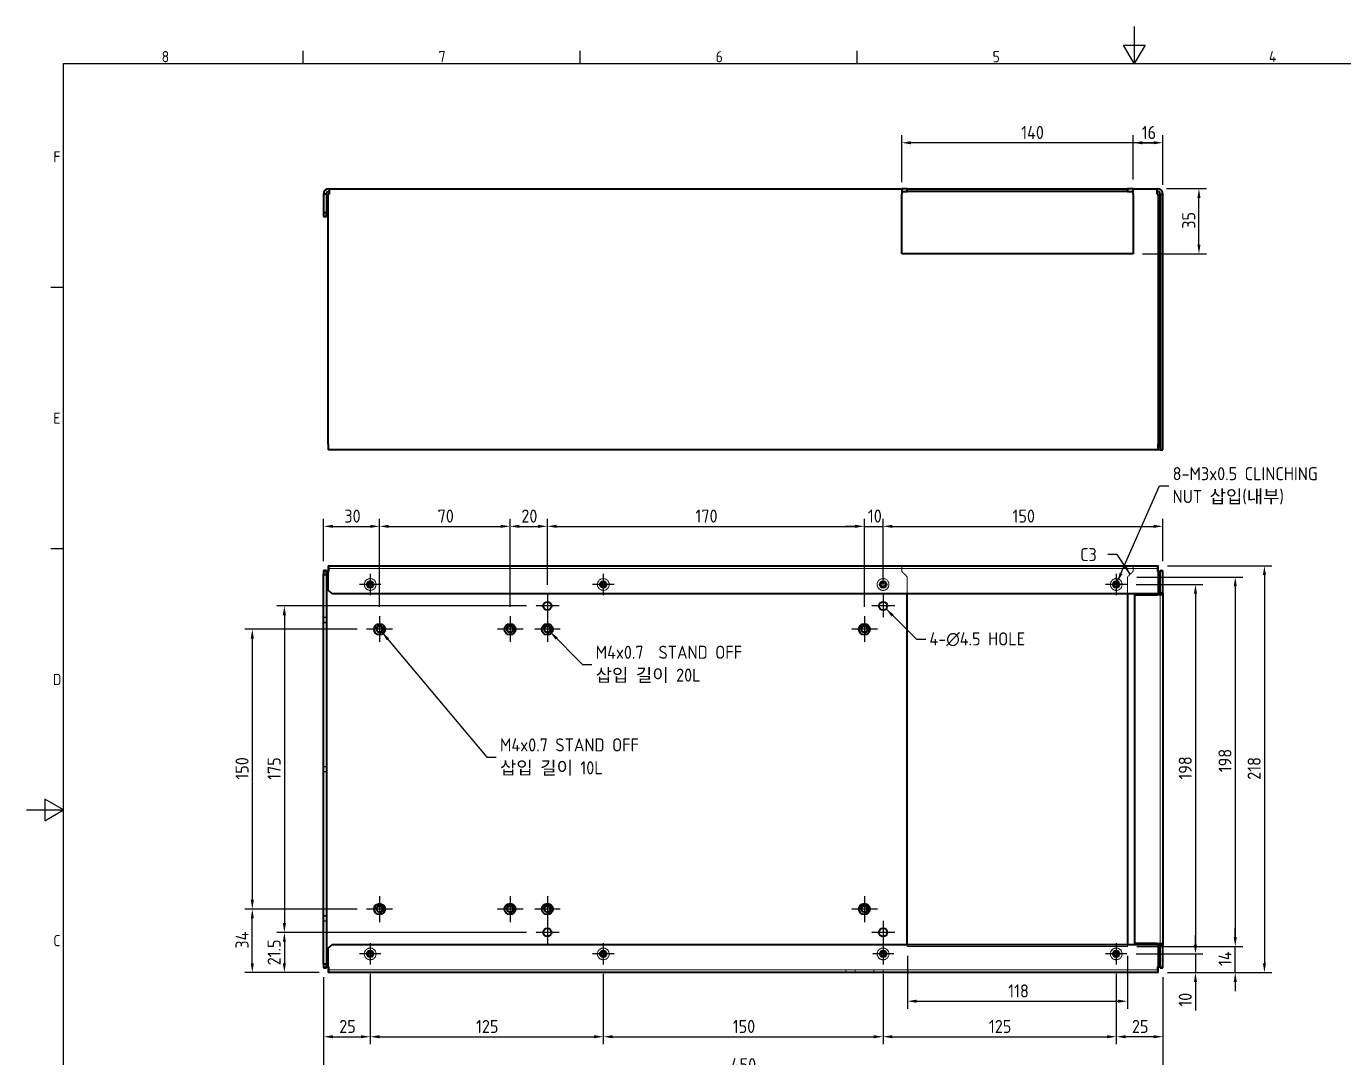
# Model space of a CAD drawing. Header units: millimetres. Extents: x 0 to 1188, y 0 to 840.
# Drawn here: x 0 to 706, y 287 to 840 of the extents above; entities that cross this region are included whole.
import ezdxf

# ---------------------------------------------------------------- set-up
doc = ezdxf.new("R2010")
doc.units = ezdxf.units.MM
doc.header["$LTSCALE"] = 2
doc.linetypes.add('CHAIN', pattern=[0.7087, 0.4724, -0.0591, 0.1181, -0.0591])
doc.linetypes.add('DASHED', pattern=[0.2067, 0.1654, -0.0413])
doc.layers.get('0').update_dxf_attribs({"color": 3, "lineweight": 25, "true_color": 0x00ff00})
for name, color, linetype, lineweight, true_color in [('가려진 것(ISO)', 2, 'DASHED', 18, 0xffff00), ('가시적인 것(ISO)', 3, 'Continuous', 40, 0x00ff00), ('가시적인 좁은 것(ISO)', 3, 'Continuous', 35, 0x00ff00), ('기호(ISO)', 5, 'Continuous', 25, 0x0000ff), ('중심 표식(ISO)', 1, 'Continuous', 25, 0xff0000), ('치수(ISO)', 2, 'Continuous', 25, 0xffff00)]:
    doc.layers.add(name, color=color, linetype=linetype, lineweight=lineweight, true_color=true_color)
doc.layers.add('경계(ISO)', color=7, linetype='Continuous', lineweight=25)
doc.styles.add('문자 텍스트_PSTEK_POSCO', font='isocp.shx')
doc.styles.add('치수 텍스트_PSTEK_POSCO', font='isocp.shx')
doc.dimstyles.new('치수_PSTEK_POSCO', dxfattribs={"dimscale": 2, "dimtxt": 3.5, "dimasz": 2.5, "dimexe": 2, "dimexo": 2.5, "dimgap": 1, "dimtad": 1, "dimrnd": 1e-08, "dimdsep": 46, "dimtxsty": '치수 텍스트_PSTEK_POSCO', "dimcen": 0.09, "dimdle": 10, "dimclrd": 7, "dimclre": 7, "dimclrt": 2, "dimadec": 1, "dimazin": 2, "dimtfac": 1, "dimtmove": 0, "dimatfit": 3, "dimfxl": 1, "dimtolj": 1, "dimlwd": -1, "dimlwe": -1, "dimarcsym": 0})
doc.dimstyles.new('치수_PSTEK_POSCO$7', dxfattribs={"dimscale": 2, "dimtxt": 3.5, "dimasz": 2.5, "dimexe": 2, "dimexo": 2.5, "dimgap": 1, "dimtad": 1, "dimrnd": 1e-08, "dimdsep": 46, "dimtxsty": '치수 텍스트_PSTEK_POSCO', "dimcen": 0.09, "dimdle": 10, "dimclrd": 7, "dimclre": 7, "dimclrt": 2, "dimadec": 1, "dimazin": 2, "dimtfac": 1, "dimtmove": 0, "dimatfit": 3, "dimfxl": 1, "dimtolj": 1, "dimlwd": -1, "dimlwe": -1, "dimarcsym": 0})

# ---------------------------------------------------------------- blocks, each defined once
blk = doc.blocks.new('경계 Default Border')
at = {"layer": '경계(ISO)'}
for p, q in [((74.25, 410), (74.25, 413.4)), ((148.5, 410), (148.5, 413.4)), ((222.75, 410), (222.75, 413.4)), ((10, 350), (6.6, 350)), ((10, 280), (6.6, 280))]:
    blk.add_line(p, q, dxfattribs=at)
at = {"layer": '경계(ISO)', "flags": 128}
for points in [[(297, 420), (297, 410), (294.11, 415), (299.89, 415), (297, 410)], [(10, 10), (10, 410), (584, 410), (584, 10), (10, 10)], [(0, 210), (10, 210), (5, 212.89), (5, 207.11), (10, 210)]]:
    blk.add_lwpolyline(points, dxfattribs=at)
at = {"layer": '경계(ISO)', "color": 2, "true_color": 0xffff00, "char_height": 3, "attachment_point": 7, "style": '문자 텍스트_PSTEK_POSCO'}
for s, insert in [('8', (36.27, 410.37)), ('7', (110.52, 410.39)), ('6', (184.77, 410.37)), ('5', (259.02, 410.37)), ('4', (333.1, 410.4)), ('F', (7.24, 383.5)), ('E', (7.24, 313.47)), ('D', (7.08, 243.47)), ('C', (7.24, 173.47))]:
    blk.add_mtext(s, dxfattribs=dict(at, insert=insert))
blk = doc.blocks.new('*D23')
at = {"layer": 'Defpoints', "color": 0, "transparency": 16777216}
for p in [(590.1, 540.83), (590.1, 342.83), (626.85, 342.83)]:
    blk.add_point(p, dxfattribs=at)
at = {"layer": '치수(ISO)', "color": 7, "transparency": 16777216}
for p, q in [((595.1, 540.83), (630.85, 540.83)), ((626.85, 535.83), (626.85, 347.83)), ((595.1, 342.83), (630.85, 342.83))]:
    blk.add_line(p, q, dxfattribs=at)
for points in [[(626.01, 535.83), (627.68, 535.83), (626.85, 540.83)], [(626.01, 347.83), (627.68, 347.83), (626.85, 342.83)]]:
    blk.add_solid(points, dxfattribs=at)
at = {"layer": '치수(ISO)', "color": 2, "transparency": 16777216, "insert": (621.35, 436.22), "char_height": 7, "attachment_point": 4, "rotation": 90, "style": '치수 텍스트_PSTEK_POSCO'}
blk.add_mtext('\\A1;198', dxfattribs=at)
blk = doc.blocks.new('*D24')
at = {"layer": 'Defpoints', "color": 0, "transparency": 16777216}
for p in [(606.79, 550.83), (606.79, 332.83), (663.8, 332.83)]:
    blk.add_point(p, dxfattribs=at)
at = {"layer": '치수(ISO)', "color": 7, "transparency": 16777216}
for p, q in [((611.79, 550.83), (667.8, 550.83)), ((663.8, 545.83), (663.8, 337.83)), ((611.79, 332.83), (667.8, 332.83))]:
    blk.add_line(p, q, dxfattribs=at)
for points in [[(662.97, 545.83), (664.64, 545.83), (663.8, 550.83)], [(662.97, 337.83), (664.64, 337.83), (663.8, 332.83)]]:
    blk.add_solid(points, dxfattribs=at)
at = {"layer": '치수(ISO)', "color": 2, "transparency": 16777216, "insert": (658.3, 436.14), "char_height": 7, "attachment_point": 4, "rotation": 90, "style": '치수 텍스트_PSTEK_POSCO'}
blk.add_mtext('\\A1;218', dxfattribs=at)
blk = doc.blocks.new('*D25')
at = {"layer": 'Defpoints', "color": 0, "transparency": 16777216}
for p in [(584.35, 337.08), (609.35, 335.39), (584.35, 298.43)]:
    blk.add_point(p, dxfattribs=at)
at = {"layer": '치수(ISO)', "color": 7, "transparency": 16777216}
for p, q in [((584.35, 332.08), (584.35, 294.43)), ((609.35, 330.39), (609.35, 294.43)), ((604.35, 298.43), (589.35, 298.43))]:
    blk.add_line(p, q, dxfattribs=at)
for points in [[(589.35, 299.26), (589.35, 297.59), (584.35, 298.43)], [(604.35, 299.26), (604.35, 297.59), (609.35, 298.43)]]:
    blk.add_solid(points, dxfattribs=at)
at = {"layer": '치수(ISO)', "color": 2, "transparency": 16777216, "insert": (592.77, 303.93), "char_height": 7, "attachment_point": 4, "style": '치수 텍스트_PSTEK_POSCO'}
blk.add_mtext('\\A1;25', dxfattribs=at)
blk = doc.blocks.new('*D26')
at = {"layer": 'Defpoints', "color": 0, "transparency": 16777216}
for p in [(184.35, 337.08), (309.35, 337.08), (309.35, 298.43)]:
    blk.add_point(p, dxfattribs=at)
at = {"layer": '치수(ISO)', "color": 7, "transparency": 16777216}
for p, q in [((184.35, 332.08), (184.35, 294.43)), ((309.35, 332.08), (309.35, 294.43)), ((189.35, 298.43), (304.35, 298.43))]:
    blk.add_line(p, q, dxfattribs=at)
for points in [[(189.35, 299.26), (189.35, 297.59), (184.35, 298.43)], [(304.35, 299.26), (304.35, 297.59), (309.35, 298.43)]]:
    blk.add_solid(points, dxfattribs=at)
at = {"layer": '치수(ISO)', "color": 2, "transparency": 16777216, "insert": (241.1, 303.93), "char_height": 7, "attachment_point": 4, "style": '치수 텍스트_PSTEK_POSCO'}
blk.add_mtext('\\A1;125', dxfattribs=at)
blk = doc.blocks.new('*D27')
at = {"layer": 'Defpoints', "color": 0, "transparency": 16777216}
for p in [(459.35, 337.08), (584.35, 337.08), (584.35, 298.43)]:
    blk.add_point(p, dxfattribs=at)
at = {"layer": '치수(ISO)', "color": 7, "transparency": 16777216}
for p, q in [((459.35, 332.08), (459.35, 294.43)), ((584.35, 332.08), (584.35, 294.43)), ((464.35, 298.43), (579.35, 298.43))]:
    blk.add_line(p, q, dxfattribs=at)
for points in [[(464.35, 299.26), (464.35, 297.59), (459.35, 298.43)], [(579.35, 299.26), (579.35, 297.59), (584.35, 298.43)]]:
    blk.add_solid(points, dxfattribs=at)
at = {"layer": '치수(ISO)', "color": 2, "transparency": 16777216, "insert": (516.1, 303.93), "char_height": 7, "attachment_point": 4, "style": '치수 텍스트_PSTEK_POSCO'}
blk.add_mtext('\\A1;125', dxfattribs=at)
blk = doc.blocks.new('*D28')
at = {"layer": 'Defpoints', "color": 0, "transparency": 16777216}
for p in [(309.35, 337.08), (459.35, 337.08), (459.35, 298.43)]:
    blk.add_point(p, dxfattribs=at)
at = {"layer": '치수(ISO)', "color": 7, "transparency": 16777216}
for p, q in [((309.35, 332.08), (309.35, 294.43)), ((459.35, 332.08), (459.35, 294.43)), ((314.35, 298.43), (454.35, 298.43))]:
    blk.add_line(p, q, dxfattribs=at)
for points in [[(314.35, 299.26), (314.35, 297.59), (309.35, 298.43)], [(454.35, 299.26), (454.35, 297.59), (459.35, 298.43)]]:
    blk.add_solid(points, dxfattribs=at)
at = {"layer": '치수(ISO)', "color": 2, "transparency": 16777216, "insert": (378.75, 303.93), "char_height": 7, "attachment_point": 4, "style": '치수 텍스트_PSTEK_POSCO'}
blk.add_mtext('\\A1;150', dxfattribs=at)
blk = doc.blocks.new('*D29')
at = {"layer": 'Defpoints', "color": 0, "transparency": 16777216}
for p in [(189.35, 572), (159.35, 548.27), (189.35, 523.78)]:
    blk.add_point(p, dxfattribs=at)
at = {"layer": '치수(ISO)', "color": 7, "transparency": 16777216}
for p, q in [((159.35, 553.27), (159.35, 576)), ((189.35, 528.78), (189.35, 576)), ((164.35, 572), (184.35, 572))]:
    blk.add_line(p, q, dxfattribs=at)
for points in [[(164.35, 572.83), (164.35, 571.17), (159.35, 572)], [(184.35, 572.83), (184.35, 571.17), (189.35, 572)]]:
    blk.add_solid(points, dxfattribs=at)
at = {"layer": '치수(ISO)', "color": 2, "transparency": 16777216, "insert": (170.5, 577.5), "char_height": 7, "attachment_point": 4, "style": '치수 텍스트_PSTEK_POSCO'}
blk.add_mtext('\\A1;30', dxfattribs=at)
blk = doc.blocks.new('*D30')
at = {"layer": 'Defpoints', "color": 0, "transparency": 16777216}
for p in [(259.35, 572), (189.35, 523.78), (259.35, 523.78)]:
    blk.add_point(p, dxfattribs=at)
at = {"layer": '치수(ISO)', "color": 7, "transparency": 16777216}
for p, q in [((189.35, 528.78), (189.35, 576)), ((259.35, 528.78), (259.35, 576)), ((194.35, 572), (254.35, 572))]:
    blk.add_line(p, q, dxfattribs=at)
for points in [[(194.35, 572.83), (194.35, 571.17), (189.35, 572)], [(254.35, 572.83), (254.35, 571.17), (259.35, 572)]]:
    blk.add_solid(points, dxfattribs=at)
at = {"layer": '치수(ISO)', "color": 2, "transparency": 16777216, "insert": (220.5, 577.5), "char_height": 7, "attachment_point": 4, "style": '치수 텍스트_PSTEK_POSCO'}
blk.add_mtext('\\A1;70', dxfattribs=at)
blk = doc.blocks.new('*D31')
at = {"layer": 'Defpoints', "color": 0, "transparency": 16777216}
for p in [(279.35, 572), (279.35, 535.58), (259.35, 523.78)]:
    blk.add_point(p, dxfattribs=at)
at = {"layer": '치수(ISO)', "color": 7, "transparency": 16777216}
for p, q in [((259.35, 528.78), (259.35, 576)), ((279.35, 540.58), (279.35, 576)), ((264.35, 572), (274.35, 572))]:
    blk.add_line(p, q, dxfattribs=at)
for points in [[(264.35, 572.83), (264.35, 571.17), (259.35, 572)], [(274.35, 572.83), (274.35, 571.17), (279.35, 572)]]:
    blk.add_solid(points, dxfattribs=at)
at = {"layer": '치수(ISO)', "color": 2, "transparency": 16777216, "insert": (265.41, 577.5), "char_height": 7, "attachment_point": 4, "style": '치수 텍스트_PSTEK_POSCO'}
blk.add_mtext('\\A1;20', dxfattribs=at)
blk = doc.blocks.new('*D32')
at = {"layer": 'Defpoints', "color": 0, "transparency": 16777216}
for p in [(449.35, 572), (279.35, 535.58), (449.35, 523.78)]:
    blk.add_point(p, dxfattribs=at)
at = {"layer": '치수(ISO)', "color": 7, "transparency": 16777216}
for p, q in [((279.35, 540.58), (279.35, 576)), ((449.35, 528.78), (449.35, 576)), ((284.35, 572), (444.35, 572))]:
    blk.add_line(p, q, dxfattribs=at)
for points in [[(284.35, 572.83), (284.35, 571.17), (279.35, 572)], [(444.35, 572.83), (444.35, 571.17), (449.35, 572)]]:
    blk.add_solid(points, dxfattribs=at)
at = {"layer": '치수(ISO)', "color": 2, "transparency": 16777216, "insert": (358.75, 577.5), "char_height": 7, "attachment_point": 4, "style": '치수 텍스트_PSTEK_POSCO'}
blk.add_mtext('\\A1;170', dxfattribs=at)
blk = doc.blocks.new('*D33')
at = {"layer": 'Defpoints', "color": 0, "transparency": 16777216}
for p in [(609.35, 572), (609.35, 548.27), (459.35, 535.58)]:
    blk.add_point(p, dxfattribs=at)
at = {"layer": '치수(ISO)', "color": 7, "transparency": 16777216}
for p, q in [((459.35, 540.58), (459.35, 576)), ((609.35, 553.27), (609.35, 576)), ((464.35, 572), (604.35, 572))]:
    blk.add_line(p, q, dxfattribs=at)
for points in [[(464.35, 572.83), (464.35, 571.17), (459.35, 572)], [(604.35, 572.83), (604.35, 571.17), (609.35, 572)]]:
    blk.add_solid(points, dxfattribs=at)
at = {"layer": '치수(ISO)', "color": 2, "transparency": 16777216, "insert": (528.75, 577.5), "char_height": 7, "attachment_point": 4, "style": '치수 텍스트_PSTEK_POSCO'}
blk.add_mtext('\\A1;150', dxfattribs=at)
blk = doc.blocks.new('*D34')
at = {"layer": 'Defpoints', "color": 0, "transparency": 16777216}
for p in [(459.35, 572), (459.35, 535.58), (449.35, 523.78)]:
    blk.add_point(p, dxfattribs=at)
at = {"layer": '치수(ISO)', "color": 7, "transparency": 16777216}
for p, q in [((449.35, 528.78), (449.35, 576)), ((459.35, 540.58), (459.35, 576)), ((444.35, 572), (439.35, 572)), ((449.35, 572), (459.35, 572)), ((464.35, 572), (469.35, 572))]:
    blk.add_line(p, q, dxfattribs=at)
for points in [[(444.35, 572.83), (444.35, 571.17), (449.35, 572)], [(464.35, 572.83), (464.35, 571.17), (459.35, 572)]]:
    blk.add_solid(points, dxfattribs=at)
at = {"layer": '치수(ISO)', "color": 2, "transparency": 16777216, "insert": (451.2, 577.5), "char_height": 7, "attachment_point": 4, "style": '치수 텍스트_PSTEK_POSCO'}
blk.add_mtext('\\A1;10', dxfattribs=at)
blk = doc.blocks.new('*D35')
at = {"layer": 'Defpoints', "color": 0, "transparency": 16777216}
for p in [(182.4, 516.83), (121.15, 366.83), (182.4, 366.83)]:
    blk.add_point(p, dxfattribs=at)
at = {"layer": '치수(ISO)', "color": 7, "transparency": 16777216}
for p, q in [((177.4, 516.83), (117.15, 516.83)), ((121.15, 511.83), (121.15, 371.83)), ((177.4, 366.83), (117.15, 366.83))]:
    blk.add_line(p, q, dxfattribs=at)
for points in [[(120.31, 511.83), (121.98, 511.83), (121.15, 516.83)], [(120.31, 371.83), (121.98, 371.83), (121.15, 366.83)]]:
    blk.add_solid(points, dxfattribs=at)
at = {"layer": '치수(ISO)', "color": 2, "transparency": 16777216, "insert": (115.65, 436.23), "char_height": 7, "attachment_point": 4, "rotation": 90, "style": '치수 텍스트_PSTEK_POSCO'}
blk.add_mtext('\\A1;150', dxfattribs=at)
blk = doc.blocks.new('*D36')
at = {"layer": 'Defpoints', "color": 0, "transparency": 16777216}
for p in [(273.1, 529.33), (138.34, 354.33), (273.1, 354.33)]:
    blk.add_point(p, dxfattribs=at)
at = {"layer": '치수(ISO)', "color": 7, "transparency": 16777216}
for p, q in [((268.1, 529.33), (134.34, 529.33)), ((138.34, 524.33), (138.34, 359.33)), ((268.1, 354.33), (134.34, 354.33))]:
    blk.add_line(p, q, dxfattribs=at)
for points in [[(137.5, 524.33), (139.17, 524.33), (138.34, 529.33)], [(137.5, 359.33), (139.17, 359.33), (138.34, 354.33)]]:
    blk.add_solid(points, dxfattribs=at)
at = {"layer": '치수(ISO)', "color": 2, "transparency": 16777216, "insert": (132.84, 436.09), "char_height": 7, "attachment_point": 4, "rotation": 90, "style": '치수 텍스트_PSTEK_POSCO'}
blk.add_mtext('\\A1;175', dxfattribs=at)
blk = doc.blocks.new('*D37')
at = {"layer": 'Defpoints', "color": 0, "transparency": 16777216}
for p in [(121.15, 366.83), (182.4, 366.83), (161.91, 332.83)]:
    blk.add_point(p, dxfattribs=at)
at = {"layer": '치수(ISO)', "color": 7, "transparency": 16777216}
for p, q in [((177.4, 366.83), (117.15, 366.83)), ((121.15, 337.83), (121.15, 361.83)), ((156.91, 332.83), (117.15, 332.83))]:
    blk.add_line(p, q, dxfattribs=at)
for points in [[(120.31, 361.83), (121.98, 361.83), (121.15, 366.83)], [(120.31, 337.83), (121.98, 337.83), (121.15, 332.83)]]:
    blk.add_solid(points, dxfattribs=at)
at = {"layer": '치수(ISO)', "color": 2, "transparency": 16777216, "insert": (115.65, 345.63), "char_height": 7, "attachment_point": 4, "rotation": 90, "style": '치수 텍스트_PSTEK_POSCO'}
blk.add_mtext('\\A1;34', dxfattribs=at)
blk = doc.blocks.new('*D38')
at = {"layer": 'Defpoints', "color": 0, "transparency": 16777216}
for p in [(273.1, 354.33), (138.34, 332.83), (161.91, 332.83)]:
    blk.add_point(p, dxfattribs=at)
at = {"layer": '치수(ISO)', "color": 7, "transparency": 16777216}
for p, q in [((268.1, 354.33), (134.34, 354.33)), ((138.34, 349.33), (138.34, 337.83)), ((156.91, 332.83), (134.34, 332.83))]:
    blk.add_line(p, q, dxfattribs=at)
for points in [[(137.5, 349.33), (139.17, 349.33), (138.34, 354.33)], [(137.5, 337.83), (139.17, 337.83), (138.34, 332.83)]]:
    blk.add_solid(points, dxfattribs=at)
at = {"layer": '치수(ISO)', "color": 2, "transparency": 16777216, "insert": (132.84, 336.7), "char_height": 7, "attachment_point": 4, "rotation": 90, "style": '치수 텍스트_PSTEK_POSCO'}
blk.add_mtext('\\A1;21.5', dxfattribs=at)
blk = doc.blocks.new('*D45')
at = {"layer": 'Defpoints', "color": 0, "transparency": 16777216}
for p in [(609.35, 777.6), (593.35, 753), (609.35, 750)]:
    blk.add_point(p, dxfattribs=at)
at = {"layer": '치수(ISO)', "color": 7, "transparency": 16777216}
for p, q in [((593.35, 758), (593.35, 781.6)), ((598.35, 777.6), (604.35, 777.6)), ((609.35, 755), (609.35, 781.6))]:
    blk.add_line(p, q, dxfattribs=at)
for points in [[(598.35, 778.43), (598.35, 776.77), (593.35, 777.6)], [(604.35, 778.43), (604.35, 776.77), (609.35, 777.6)]]:
    blk.add_solid(points, dxfattribs=at)
at = {"layer": '치수(ISO)', "color": 2, "transparency": 16777216, "insert": (598.03, 783.1), "char_height": 7, "attachment_point": 4, "style": '치수 텍스트_PSTEK_POSCO'}
blk.add_mtext('\\A1;16', dxfattribs=at)
blk = doc.blocks.new('*D46')
at = {"layer": 'Defpoints', "color": 0, "transparency": 16777216}
for p in [(469.35, 777.6), (469.35, 751.5), (609.35, 750)]:
    blk.add_point(p, dxfattribs=at)
at = {"layer": '치수(ISO)', "color": 7, "transparency": 16777216}
for p, q in [((469.35, 756.5), (469.35, 781.6)), ((604.35, 777.6), (474.35, 777.6)), ((609.35, 755), (609.35, 781.6))]:
    blk.add_line(p, q, dxfattribs=at)
for points in [[(474.35, 778.43), (474.35, 776.77), (469.35, 777.6)], [(604.35, 778.43), (604.35, 776.77), (609.35, 777.6)]]:
    blk.add_solid(points, dxfattribs=at)
at = {"layer": '치수(ISO)', "color": 2, "transparency": 16777216, "insert": (533.4, 783.1), "char_height": 7, "attachment_point": 4, "style": '치수 텍스트_PSTEK_POSCO'}
blk.add_mtext('\\A1;140', dxfattribs=at)
blk = doc.blocks.new('*D47')
at = {"layer": 'Defpoints', "color": 0, "transparency": 16777216}
for p in [(606.35, 753), (628.71, 753), (593.35, 718)]:
    blk.add_point(p, dxfattribs=at)
at = {"layer": '치수(ISO)', "color": 7, "transparency": 16777216}
for p, q in [((611.35, 753), (632.71, 753)), ((628.71, 723), (628.71, 748)), ((598.35, 718), (632.71, 718))]:
    blk.add_line(p, q, dxfattribs=at)
for points in [[(627.88, 748), (629.54, 748), (628.71, 753)], [(627.88, 723), (629.54, 723), (628.71, 718)]]:
    blk.add_solid(points, dxfattribs=at)
at = {"layer": '치수(ISO)', "color": 2, "transparency": 16777216, "insert": (623.21, 731.5), "char_height": 7, "attachment_point": 4, "rotation": 90, "style": '치수 텍스트_PSTEK_POSCO'}
blk.add_mtext('\\A1;35', dxfattribs=at)
blk = doc.blocks.new('*D48')
at = {"layer": 'Defpoints', "color": 0, "transparency": 16777216}
for p in [(590.35, 544.83), (590.35, 346.83), (648.17, 346.83)]:
    blk.add_point(p, dxfattribs=at)
at = {"layer": '치수(ISO)', "color": 7, "transparency": 16777216}
for p, q in [((595.35, 544.83), (652.17, 544.83)), ((648.17, 539.83), (648.17, 351.83)), ((595.35, 346.83), (652.17, 346.83))]:
    blk.add_line(p, q, dxfattribs=at)
for points in [[(647.34, 539.83), (649, 539.83), (648.17, 544.83)], [(647.34, 351.83), (649, 351.83), (648.17, 346.83)]]:
    blk.add_solid(points, dxfattribs=at)
at = {"layer": '치수(ISO)', "color": 2, "transparency": 16777216, "insert": (642.67, 440.22), "char_height": 7, "attachment_point": 4, "rotation": 90, "style": '치수 텍스트_PSTEK_POSCO'}
blk.add_mtext('\\A1;198', dxfattribs=at)
blk = doc.blocks.new('*D49')
at = {"layer": 'Defpoints', "color": 0, "transparency": 16777216}
for p in [(472.35, 346.83), (590.35, 346.83), (590.35, 317.46)]:
    blk.add_point(p, dxfattribs=at)
at = {"layer": '치수(ISO)', "color": 7, "transparency": 16777216}
for p, q in [((472.35, 341.83), (472.35, 313.46)), ((590.35, 341.83), (590.35, 313.46)), ((477.35, 317.46), (585.35, 317.46))]:
    blk.add_line(p, q, dxfattribs=at)
for points in [[(477.35, 318.3), (477.35, 316.63), (472.35, 317.46)], [(585.35, 318.3), (585.35, 316.63), (590.35, 317.46)]]:
    blk.add_solid(points, dxfattribs=at)
at = {"layer": '치수(ISO)', "color": 2, "transparency": 16777216, "insert": (526.45, 322.96), "char_height": 7, "attachment_point": 4, "style": '치수 텍스트_PSTEK_POSCO'}
blk.add_mtext('\\A1;118', dxfattribs=at)
blk = doc.blocks.new('*D50')
at = {"layer": 'Defpoints', "color": 0, "transparency": 16777216}
for p in [(159.35, 335.39), (184.35, 337.08), (184.35, 298.43)]:
    blk.add_point(p, dxfattribs=at)
at = {"layer": '치수(ISO)', "color": 7, "transparency": 16777216}
for p, q in [((184.35, 332.08), (184.35, 294.43)), ((159.35, 330.39), (159.35, 294.43)), ((164.35, 298.43), (179.35, 298.43))]:
    blk.add_line(p, q, dxfattribs=at)
for points in [[(164.35, 299.26), (164.35, 297.59), (159.35, 298.43)], [(179.35, 299.26), (179.35, 297.59), (184.35, 298.43)]]:
    blk.add_solid(points, dxfattribs=at)
at = {"layer": '치수(ISO)', "color": 2, "transparency": 16777216, "insert": (167.77, 303.93), "char_height": 7, "attachment_point": 4, "style": '치수 텍스트_PSTEK_POSCO'}
blk.add_mtext('\\A1;25', dxfattribs=at)
blk = doc.blocks.new('*D51')
at = {"layer": 'Defpoints', "color": 0, "transparency": 16777216}
for p in [(590.35, 346.83), (648.17, 346.83), (606.79, 332.83)]:
    blk.add_point(p, dxfattribs=at)
at = {"layer": '치수(ISO)', "color": 7, "transparency": 16777216}
for p, q in [((648.17, 351.83), (648.17, 356.83)), ((595.35, 346.83), (652.17, 346.83)), ((648.17, 332.83), (648.17, 346.83)), ((611.79, 332.83), (652.17, 332.83)), ((648.17, 327.83), (648.17, 322.83))]:
    blk.add_line(p, q, dxfattribs=at)
for points in [[(647.34, 351.83), (649, 351.83), (648.17, 346.83)], [(647.34, 327.83), (649, 327.83), (648.17, 332.83)]]:
    blk.add_solid(points, dxfattribs=at)
at = {"layer": '치수(ISO)', "color": 2, "transparency": 16777216, "insert": (642.67, 336.33), "char_height": 7, "attachment_point": 4, "rotation": 90, "style": '치수 텍스트_PSTEK_POSCO'}
blk.add_mtext('\\A1;14', dxfattribs=at)
blk = doc.blocks.new('*D52')
at = {"layer": 'Defpoints', "color": 0, "transparency": 16777216}
for p in [(590.1, 342.83), (606.79, 332.83), (626.85, 332.83)]:
    blk.add_point(p, dxfattribs=at)
at = {"layer": '치수(ISO)', "color": 7, "transparency": 16777216}
for p, q in [((626.85, 347.83), (626.85, 352.83)), ((595.1, 342.83), (630.85, 342.83)), ((626.85, 342.83), (626.85, 332.83)), ((611.79, 332.83), (630.85, 332.83)), ((626.85, 327.83), (626.85, 312.53))]:
    blk.add_line(p, q, dxfattribs=at)
for points in [[(626.01, 347.83), (627.68, 347.83), (626.85, 342.83)], [(626.01, 327.83), (627.68, 327.83), (626.85, 332.83)]]:
    blk.add_solid(points, dxfattribs=at)
at = {"layer": '치수(ISO)', "color": 2, "transparency": 16777216, "insert": (621.35, 314.53), "char_height": 7, "attachment_point": 4, "rotation": 90, "style": '치수 텍스트_PSTEK_POSCO'}
blk.add_mtext('\\A1;10', dxfattribs=at)
blk = doc.blocks.new('*D54')
at = {"layer": 'Defpoints', "color": 0, "transparency": 16777216}
for p in [(159.35, 335.39), (609.35, 335.39), (159.35, 277.92)]:
    blk.add_point(p, dxfattribs=at)
at = {"layer": '치수(ISO)', "color": 7, "transparency": 16777216}
for p, q in [((159.35, 330.39), (159.35, 273.92)), ((609.35, 330.39), (609.35, 273.92)), ((604.35, 277.92), (164.35, 277.92))]:
    blk.add_line(p, q, dxfattribs=at)
for points in [[(164.35, 278.76), (164.35, 277.09), (159.35, 277.92)], [(604.35, 278.76), (604.35, 277.09), (609.35, 277.92)]]:
    blk.add_solid(points, dxfattribs=at)
at = {"layer": '치수(ISO)', "color": 2, "transparency": 16777216, "insert": (377.7, 283.42), "char_height": 7, "attachment_point": 4, "style": '치수 텍스트_PSTEK_POSCO'}
blk.add_mtext('\\A1;450', dxfattribs=at)

msp = doc.modelspace()

# ---------------------------------------------------------------- linework, layer by layer
at = {"layer": '가려진 것(ISO)'}
for p, q in [((160.849, 547.833), (159.349, 547.833)), ((606.788, 549.333), (161.91, 549.333)), ((162.349, 547.833), (161.91, 547.833)), ((162.349, 549.333), (162.349, 550.833)), ((162.349, 547.833), (162.349, 549.333)), ((469.349, 550.833), (469.349, 549.333)), ((469.349, 547.833), (469.349, 549.333)), ((469.349, 547.833), (472.349, 544.833)), ((472.349, 535.833), (472.349, 544.833)), ((590.349, 544.833), (593.349, 547.833)), ((590.349, 544.833), (590.349, 535.833)), ((593.349, 550.833), (593.349, 549.333)), ((593.349, 549.333), (593.349, 547.833)), ((606.349, 549.333), (606.349, 550.833)), ((606.349, 547.833), (606.349, 549.333)), ((606.349, 547.833), (606.788, 547.833)), ((607.849, 547.833), (609.349, 547.833)), ((607.849, 348.333), (607.849, 535.333)), ((160.849, 523.333), (159.349, 523.333)), ((160.849, 523.062), (159.349, 523.062)), ((160.849, 520.603), (159.349, 520.603)), ((159.349, 520.333), (160.849, 520.333)), ((160.849, 443.333), (159.349, 443.333)), ((160.849, 443.062), (159.349, 443.062)), ((160.849, 440.603), (159.349, 440.603)), ((159.349, 440.333), (160.849, 440.333)), ((160.849, 363.333), (159.349, 363.333)), ((160.849, 363.062), (159.349, 363.062)), ((160.849, 360.603), (159.349, 360.603)), ((159.349, 360.333), (160.849, 360.333)), ((472.349, 346.833), (472.349, 347.833)), ((590.349, 346.833), (472.349, 346.833)), ((590.349, 347.833), (590.349, 346.833)), ((160.849, 335.833), (159.349, 335.833)), ((162.349, 335.833), (161.91, 335.833)), ((161.91, 334.333), (606.788, 334.333)), ((162.349, 335.833), (162.349, 334.333)), ((162.349, 334.333), (162.349, 332.833)), ((439.349, 334.333), (439.349, 332.833)), ((444.349, 334.333), (444.349, 332.833)), ((454.349, 334.333), (454.349, 332.833)), ((459.349, 334.333), (459.349, 332.833)), ((606.349, 335.833), (606.349, 334.333)), ((606.349, 335.833), (606.788, 335.833)), ((606.349, 334.333), (606.349, 332.833)), ((607.849, 335.833), (609.349, 335.833))]:
    msp.add_line(p, q, dxfattribs=at)
for centre in [(184.349, 540.833), (309.349, 540.833), (459.349, 540.833), (584.349, 540.833), (184.349, 342.833), (309.349, 342.833), (459.349, 342.833), (584.349, 342.833)]:
    msp.add_circle(centre, 3.15, dxfattribs=at)
at = {"layer": '가시적인 것(ISO)'}
for p, q in [((159.349, 749.996), (159.349, 739.996)), ((160.849, 749.996), (159.349, 749.996)), ((160.849, 749.996), (160.849, 739.996)), ((161.91, 749.996), (162.349, 749.996)), ((161.91, 615.996), (161.91, 749.996)), ((162.349, 752.996), (162.349, 749.996)), ((162.349, 752.996), (469.349, 752.996)), ((472.349, 752.996), (469.349, 752.996)), ((469.349, 752.996), (469.349, 749.996)), ((469.349, 751.496), (472.349, 751.496)), ((469.349, 717.996), (469.349, 749.996)), ((472.349, 751.496), (472.349, 752.996)), ((472.349, 752.996), (590.349, 752.996)), ((590.349, 751.496), (472.349, 751.496)), ((593.349, 752.996), (590.349, 752.996)), ((590.349, 752.996), (590.349, 751.496)), ((590.349, 751.496), (593.349, 751.496)), ((593.349, 749.996), (593.349, 752.996)), ((593.349, 752.996), (606.349, 752.996)), ((593.349, 749.996), (593.349, 717.996)), ((606.349, 749.996), (606.349, 752.996)), ((606.349, 749.996), (606.788, 749.996)), ((606.788, 749.996), (606.788, 615.996)), ((607.849, 749.996), (607.849, 612.996)), ((607.849, 749.996), (609.349, 749.996)), ((609.349, 612.996), (609.349, 749.996)), ((160.849, 739.996), (159.349, 739.996)), ((159.349, 739.996), (159.349, 737.996)), ((159.349, 737.996), (160.849, 737.996)), ((160.849, 737.996), (160.849, 739.996)), ((593.349, 717.996), (469.349, 717.996)), ((161.91, 615.996), (161.91, 612.996)), ((606.788, 612.996), (606.788, 615.996)), ((606.788, 612.996), (161.91, 612.996)), ((607.849, 612.996), (609.349, 612.996)), ((160.849, 548.272), (159.349, 548.272)), ((159.349, 548.272), (159.349, 546.272)), ((159.349, 546.272), (160.849, 546.272)), ((159.349, 337.393), (159.349, 546.272)), ((160.849, 546.272), (160.849, 548.272)), ((161.91, 547.833), (160.849, 547.833)), ((160.849, 546.272), (160.849, 337.393)), ((161.91, 550.833), (606.788, 550.833)), ((161.91, 550.833), (161.91, 547.833)), ((161.91, 537.833), (161.91, 547.833)), ((606.788, 547.833), (606.788, 550.833)), ((606.788, 547.833), (607.849, 547.833)), ((606.788, 547.833), (606.788, 535.833)), ((607.849, 548.272), (609.349, 548.272)), ((607.849, 536.333), (607.849, 548.272)), ((609.349, 536.333), (609.349, 548.272)), ((163.91, 535.833), (161.91, 537.833)), ((606.788, 535.833), (163.91, 535.833)), ((472.349, 347.833), (472.349, 535.833)), ((590.349, 535.833), (590.349, 347.833)), ((594.349, 535.333), (606.349, 535.333)), ((594.349, 348.333), (594.349, 535.333)), ((609.349, 535.333), (606.349, 535.333)), ((607.849, 535.333), (607.849, 536.333)), ((607.849, 536.333), (609.349, 536.333)), ((609.349, 536.333), (609.349, 535.333)), ((609.349, 535.333), (609.349, 348.333)), ((161.91, 345.833), (163.91, 347.833)), ((163.91, 347.833), (606.788, 347.833)), ((606.349, 348.333), (594.349, 348.333)), ((606.349, 348.333), (609.349, 348.333)), ((606.788, 347.833), (606.788, 335.833)), ((607.849, 347.333), (607.849, 348.333)), ((609.349, 347.333), (607.849, 347.333)), ((607.849, 335.393), (607.849, 347.333)), ((609.349, 348.333), (609.349, 347.333)), ((609.349, 335.393), (609.349, 347.333)), ((161.91, 335.833), (161.91, 345.833)), ((160.849, 337.393), (159.349, 337.393)), ((159.349, 337.393), (159.349, 335.393)), ((159.349, 335.393), (160.849, 335.393)), ((160.849, 335.393), (160.849, 337.393)), ((161.91, 335.833), (160.849, 335.833)), ((161.91, 335.833), (161.91, 332.833)), ((606.788, 332.833), (161.91, 332.833)), ((606.788, 332.833), (606.788, 335.833)), ((606.788, 335.833), (607.849, 335.833)), ((607.849, 335.393), (609.349, 335.393))]:
    msp.add_line(p, q, dxfattribs=at)
for centre, radius in [((184.349, 540.833), 1.75), ((184.349, 540.833), 1.23), ((309.349, 540.833), 1.75), ((309.349, 540.833), 1.23), ((459.349, 540.833), 1.75), ((459.349, 540.833), 1.23), ((584.349, 540.833), 1.75), ((584.349, 540.833), 1.23), ((279.349, 529.333), 2.25), ((459.349, 529.333), 2.25), ((189.349, 516.833), 2.95), ((189.349, 516.833), 1.621), ((259.349, 516.833), 2.95), ((259.349, 516.833), 1.621), ((279.349, 516.833), 2.95), ((279.349, 516.833), 1.621), ((449.349, 516.833), 2.95), ((449.349, 516.833), 1.621), ((189.349, 366.833), 2.95), ((189.349, 366.833), 1.621), ((259.349, 366.833), 2.95), ((259.349, 366.833), 1.621), ((279.349, 366.833), 2.95), ((279.349, 366.833), 1.621), ((449.349, 366.833), 2.95), ((449.349, 366.833), 1.621), ((279.349, 354.333), 2.25), ((459.349, 354.333), 2.25), ((184.349, 342.833), 1.75), ((184.349, 342.833), 1.23), ((309.349, 342.833), 1.75), ((309.349, 342.833), 1.23), ((459.349, 342.833), 1.75), ((459.349, 342.833), 1.23), ((584.349, 342.833), 1.75), ((584.349, 342.833), 1.23)]:
    msp.add_circle(centre, radius, dxfattribs=at)
for centre, radius, start, end in [((162.349, 749.996), 3, 90, 180), ((162.349, 749.996), 1.5, 90, 180), ((606.349, 749.996), 3, 0, 90), ((606.349, 749.996), 1.5, 0, 90), ((606.349, 615.996), 1.5, 287.031248, 0), ((606.349, 615.996), 3, 278.421058, 300)]:
    msp.add_arc(centre, radius, start, end, dxfattribs=at)
at = {"layer": '가시적인 좁은 것(ISO)'}
for centre, radius, start, end in [((184.349, 540.833), 1.5, 190, 100), ((309.349, 540.833), 1.5, 190, 100), ((459.349, 540.833), 1.5, 190, 100), ((584.349, 540.833), 1.5, 190, 100), ((189.349, 516.833), 2, 260, 170), ((259.349, 516.833), 2, 260, 170), ((279.349, 516.833), 2, 260, 170), ((449.349, 516.833), 2, 260, 170), ((189.349, 366.833), 2, 260, 170), ((259.349, 366.833), 2, 260, 170), ((279.349, 366.833), 2, 260, 170), ((449.349, 366.833), 2, 260, 170), ((184.349, 342.833), 1.5, 190, 100), ((309.349, 342.833), 1.5, 190, 100), ((459.349, 342.833), 1.5, 190, 100), ((584.349, 342.833), 1.5, 190, 100)]:
    msp.add_arc(centre, radius, start, end, dxfattribs=at)
at = {"layer": '중심 표식(ISO)', "linetype": 'CHAIN'}
for p, q in [((184.349, 546.583), (184.349, 535.083)), ((309.349, 546.583), (309.349, 535.083)), ((584.349, 546.583), (584.349, 535.083)), ((190.099, 540.833), (178.599, 540.833)), ((315.099, 540.833), (303.599, 540.833)), ((590.099, 540.833), (578.599, 540.833)), ((279.349, 535.583), (279.349, 523.083)), ((459.349, 535.583), (459.349, 523.083)), ((189.349, 523.783), (189.349, 509.883)), ((259.349, 523.783), (259.349, 509.883)), ((285.599, 529.333), (273.099, 529.333)), ((279.349, 523.783), (279.349, 509.883)), ((449.349, 523.783), (449.349, 509.883)), ((465.599, 529.333), (453.099, 529.333)), ((196.299, 516.833), (182.399, 516.833)), ((266.299, 516.833), (252.399, 516.833)), ((286.299, 516.833), (272.399, 516.833)), ((456.299, 516.833), (442.399, 516.833)), ((189.349, 373.783), (189.349, 359.883)), ((259.349, 373.783), (259.349, 359.883)), ((279.349, 373.783), (279.349, 359.883)), ((449.349, 373.783), (449.349, 359.883)), ((196.299, 366.833), (182.399, 366.833)), ((266.299, 366.833), (252.399, 366.833)), ((286.299, 366.833), (272.399, 366.833)), ((279.349, 360.583), (279.349, 348.083)), ((456.299, 366.833), (442.399, 366.833)), ((459.349, 360.583), (459.349, 348.083)), ((285.599, 354.333), (273.099, 354.333)), ((465.599, 354.333), (453.099, 354.333)), ((184.349, 348.583), (184.349, 337.083)), ((309.349, 348.583), (309.349, 337.083)), ((459.349, 348.583), (459.349, 337.083)), ((584.349, 348.583), (584.349, 337.083)), ((190.099, 342.833), (178.599, 342.833)), ((315.099, 342.833), (303.599, 342.833)), ((465.099, 342.833), (453.599, 342.833)), ((590.099, 342.833), (578.599, 342.833))]:
    msp.add_line(p, q, dxfattribs=at)

# ---------------------------------------------------------------- block references
at = {"xscale": 2, "yscale": 2, "zscale": 2}
msp.add_blockref('경계 Default Border', (0, 0), dxfattribs=at)

# ---------------------------------------------------------------- texts
at = {"layer": '기호(ISO)', "color": 2, "true_color": 0xffff00, "char_height": 7, "attachment_point": 4, "style": '치수 텍스트_PSTEK_POSCO'}
for s, insert, width, line_spacing_factor in [('{8-M3x0.5 CLINCHING \\PNUT 삽입(내부)}', (614.606, 593.723), 95.07844, 1.05), ('{4-\\fAIGDT|b0|i0;\\H7.0000;n\\fisocp|b0|i0;\\H7.0000;4.5 HOLE}', (484.195, 511.452), 60.57305, 0.6125), ('{M4x0.7  STAND OFF\\P삽입 길이 20L}', (305.241, 498.003), 91.15159, 1.05), ('{M4x0.7 STAND OFF\\P삽입 길이 10L}', (253.934, 448.347), 88.00844, 1.05)]:
    msp.add_mtext(s, dxfattribs=dict(at, insert=insert, width=width, line_spacing_factor=line_spacing_factor))
at = {"layer": '기호(ISO)', "color": 2, "true_color": 0xffff00, "insert": (564.988, 556.864), "char_height": 7, "attachment_point": 4, "style": '치수 텍스트_PSTEK_POSCO'}
msp.add_mtext('{C3}', dxfattribs=at)

# ---------------------------------------------------------------- dimensions: what is measured, and where the dimension line sits
at = {"layer": '치수(ISO)', "color": 7}
for base, p1, p2, angle, override, picture, middle in [((469.349, 777.599), (609.349, 749.996), (469.349, 751.496), 180, {"dimdec": 2, "dimtp": 0, "dimtm": 0, "dimtdec": 2, "dimtofl": 0, "dimatfit": 1}, '*D46', (539.349, 777.599)), ((609.349, 777.599), (593.349, 752.996), (609.349, 749.996), 180, {"dimdec": 2, "dimtp": 0, "dimtm": 0, "dimtdec": 2, "dimtofl": 0, "dimatfit": 1}, '*D45', (601.349, 777.599)), ((628.71, 752.996), (593.349, 717.996), (606.349, 752.996), 90, {"dimdec": 2, "dimtp": 0, "dimtm": 0, "dimtdec": 2, "dimtofl": 0, "dimatfit": 1}, '*D47', (628.71, 735.496)), ((189.349, 572.001), (159.349, 548.272), (189.349, 523.783), 180, {"dimdec": 2, "dimtp": 0, "dimtm": 0, "dimtdec": 2, "dimtofl": 0, "dimatfit": 1}, '*D29', (174.349, 572.001)), ((259.349, 572.001), (189.349, 523.783), (259.349, 523.783), 180, {"dimdec": 2, "dimtp": 0, "dimtm": 0, "dimtdec": 2, "dimtofl": 0, "dimatfit": 1}, '*D30', (224.349, 572.001)), ((279.349, 572.001), (259.349, 523.783), (279.349, 535.583), 180, {"dimdec": 2, "dimtp": 0, "dimtm": 0, "dimtdec": 2, "dimtofl": 0, "dimatfit": 1}, '*D31', (269.349, 572.001)), ((449.349, 572.001), (279.349, 535.583), (449.349, 523.783), 180, {"dimdec": 2, "dimtp": 0, "dimtm": 0, "dimtdec": 2, "dimtofl": 0, "dimatfit": 1}, '*D32', (364.349, 572.001)), ((459.349, 572.001), (449.349, 523.783), (459.349, 535.583), 180, {"dimdec": 2, "dimtp": 0, "dimtm": 0, "dimtdec": 2, "dimtofl": 1, "dimatfit": 1}, '*D34', (454.349, 572.001)), ((609.349, 572.001), (459.349, 535.583), (609.349, 548.272), 180, {"dimdec": 2, "dimtp": 0, "dimtm": 0, "dimtdec": 2, "dimtofl": 0, "dimatfit": 1}, '*D33', (534.349, 572.001)), ((648.17, 346.833), (590.349, 544.833), (590.349, 346.833), 90, {"dimdec": 2, "dimtp": 0, "dimtm": 0, "dimtdec": 2, "dimtofl": 0, "dimatfit": 1}, '*D48', (648.17, 445.833)), ((663.803, 332.833), (606.788, 550.833), (606.788, 332.833), 270, {"dimdec": 2, "dimtp": 0, "dimtm": 0, "dimtdec": 2, "dimtofl": 0, "dimatfit": 1}, '*D24', (663.803, 441.833)), ((626.846, 342.833), (590.099, 540.833), (590.099, 342.833), 90, {"dimdec": 2, "dimtp": 0, "dimtm": 0, "dimtdec": 2, "dimtofl": 0, "dimatfit": 1}, '*D23', (626.846, 441.833)), ((138.337, 354.333), (273.099, 529.333), (273.099, 354.333), 90, {"dimdec": 2, "dimtp": 0, "dimtm": 0, "dimtdec": 2, "dimtofl": 0, "dimatfit": 1}, '*D36', (138.337, 441.833)), ((121.146, 366.833), (182.399, 516.833), (182.399, 366.833), 90, {"dimdec": 2, "dimtp": 0, "dimtm": 0, "dimtdec": 2, "dimtofl": 0, "dimatfit": 1}, '*D35', (121.146, 441.833)), ((121.146, 366.833), (161.91, 332.833), (182.399, 366.833), 90, {"dimdec": 2, "dimtp": 0, "dimtm": 0, "dimtdec": 2, "dimtofl": 0, "dimatfit": 1}, '*D37', (121.146, 349.833)), ((138.337, 332.833), (273.099, 354.333), (161.91, 332.833), 90, {"dimdec": 2, "dimtp": 0, "dimtm": 0, "dimtdec": 2, "dimtofl": 0, "dimatfit": 1}, '*D38', (138.337, 343.583)), ((648.17, 346.833), (606.788, 332.833), (590.349, 346.833), 90, {"dimdec": 2, "dimtp": 0, "dimtm": 0, "dimtdec": 2, "dimtofl": 1, "dimatfit": 1}, '*D51', (648.17, 339.833)), ((626.846, 332.833), (590.099, 342.833), (606.788, 332.833), 90, {"dimdec": 2, "dimtp": 0, "dimtm": 0, "dimtdec": 2, "dimtofl": 1, "dimatfit": 1}, '*D52', (626.846, 317.68)), ((184.349, 298.428), (159.349, 335.393), (184.349, 337.083), 180, {"dimdec": 2, "dimtp": 0, "dimtm": 0, "dimtdec": 2, "dimtofl": 0, "dimatfit": 1}, '*D50', (171.849, 298.428)), ((159.349, 277.923), (609.349, 335.393), (159.349, 335.393), 180, {"dimdec": 2, "dimtp": 0, "dimtm": 0, "dimtdec": 2, "dimtofl": 0, "dimatfit": 1}, '*D54', (384.349, 277.923)), ((309.349, 298.428), (184.349, 337.083), (309.349, 337.083), 180, {"dimdec": 2, "dimtp": 0, "dimtm": 0, "dimtdec": 2, "dimtofl": 0, "dimatfit": 1}, '*D26', (246.849, 298.428)), ((459.349, 298.428), (309.349, 337.083), (459.349, 337.083), 180, {"dimdec": 2, "dimtp": 0, "dimtm": 0, "dimtdec": 2, "dimtofl": 0, "dimatfit": 1}, '*D28', (384.349, 298.428)), ((584.349, 298.428), (459.349, 337.083), (584.349, 337.083), 180, {"dimdec": 2, "dimtp": 0, "dimtm": 0, "dimtdec": 2, "dimtofl": 0, "dimatfit": 1}, '*D27', (521.849, 298.428))]:
    dim = msp.add_linear_dim(base=base, p1=p1, p2=p2, angle=angle, dimstyle='치수_PSTEK_POSCO', override=override, dxfattribs=at)
    dim.commit()
    dim.dimension.update_dxf_attribs({"geometry": picture, "text_midpoint": middle, "dimtype": 160})
for base, p1, p2, picture, middle in [((590.349, 317.464), (472.349, 346.833), (590.349, 346.833), '*D49', (531.349, 317.464)), ((584.349, 298.428), (609.349, 335.393), (584.349, 337.083), '*D25', (596.849, 298.428))]:
    dim = msp.add_linear_dim(base=base, p1=p1, p2=p2, dimstyle='치수_PSTEK_POSCO', override={"dimdec": 2, "dimtp": 0, "dimtm": 0, "dimtdec": 2, "dimtofl": 0, "dimatfit": 1}, dxfattribs=at)
    dim.commit()
    dim.dimension.update_dxf_attribs({"geometry": picture, "text_midpoint": middle, "dimtype": 160})

# ---------------------------------------------------------------- leaders
at = {"layer": '기호(ISO)', "color": 7, "annotation_type": 0, "has_hookline": 1}
for points, hookline_direction, text_width in [([(584.923, 542.218), (607.606, 593.723), (612.606, 593.723)], 0, 79.8), ([(591.849, 546.333), (584.885, 556.864), (579.885, 556.864)], 1, 8.316), ([(460.94, 527.742), (477.195, 511.452), (482.195, 511.452)], 0, 56.796), ([(190.633, 515.3), (246.934, 448.347), (251.934, 448.347)], 0, 76.3), ([(280.763, 515.419), (298.241, 498.003), (303.241, 498.003)], 0, 79.1)]:
    msp.add_leader(points, dimstyle='치수_PSTEK_POSCO$7', override={"dimtad": 0}, dxfattribs=dict(at, hookline_direction=hookline_direction, text_width=text_width))

doc.saveas('drawing.dxf')
